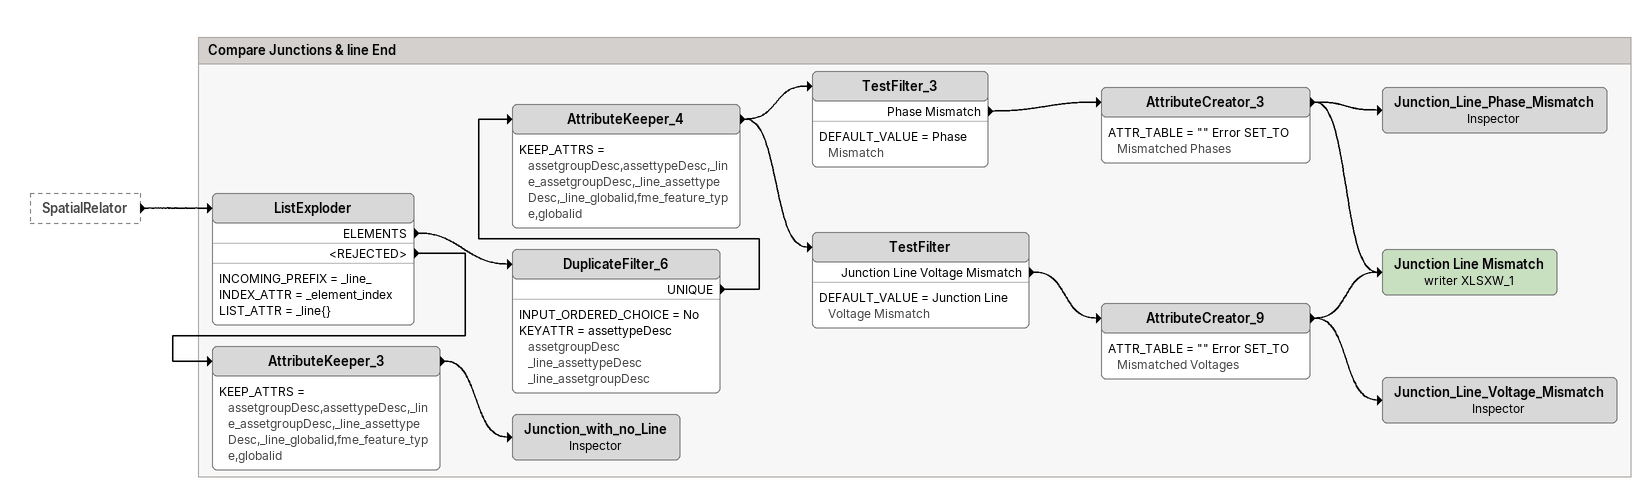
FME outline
SpatialRelator [outside]
    -> ListExploder

Bookmark: Compare Junctions & line End
ListExploder
    INCOMING_PREFIX = _line_
    INDEX_ATTR = _element_index
    LIST_ATTR = _line{}
    ELEMENTS -> DuplicateFilter_6
    <REJECTED> -> AttributeKeeper_3
DuplicateFilter_6
    INPUT_ORDERED_CHOICE = No
    KEYATTR = assettypeDesc assetgroupDesc _line_assettypeDesc _line_assetgroupDesc
    UNIQUE -> AttributeKeeper_4
AttributeKeeper_4
    KEEP_ATTRS = assetgroupDesc,assettypeDesc,_line_assetgroupDesc,_line_assettypeDesc,_line_globalid,fme_feature_type,globalid
    -> TestFilter_3
    -> TestFilter
TestFilter_3
    DEFAULT_VALUE = Phase Mismatch
    Phase Mismatch -> AttributeCreator_3
AttributeCreator_3
    ATTR_TABLE = "" Error SET_TO Mismatched Phases
    -> Junction_Line_Phase_Mismatch
    -> Junction Line Mismatch (writer XLSXW_1)
Junction_Line_Phase_Mismatch: Inspector
TestFilter
    DEFAULT_VALUE = Junction Line Voltage Mismatch
    Junction Line Voltage Mismatch -> AttributeCreator_9
AttributeCreator_9
    ATTR_TABLE = "" Error SET_TO Mismatched Voltages
    -> Junction_Line_Voltage_Mismatch
    -> Junction Line Mismatch (writer XLSXW_1)
Junction Line Mismatch (writer XLSXW_1)
Junction_Line_Voltage_Mismatch: Inspector
AttributeKeeper_3
    KEEP_ATTRS = assetgroupDesc,assettypeDesc,_line_assetgroupDesc,_line_assettypeDesc,_line_globalid,fme_feature_type,globalid
    -> Junction_with_no_Line
Junction_with_no_Line: Inspector
